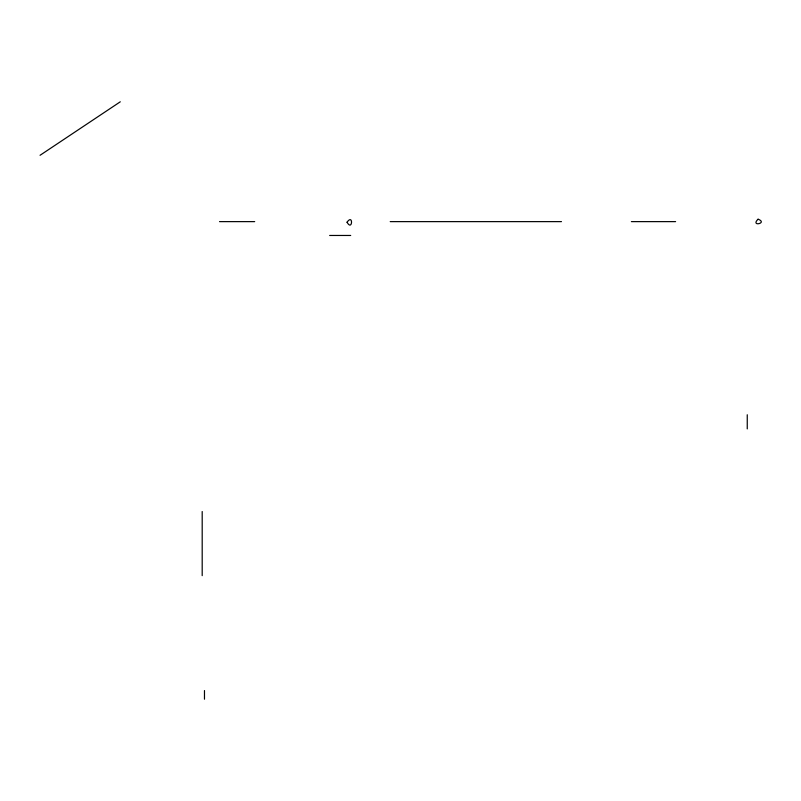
<?xml version="1.0" encoding="UTF-8"?>
<svg xmlns="http://www.w3.org/2000/svg" width="801" height="801" viewBox="0 0 801 801"><rect width="100%" height="100%" fill="white"/><g stroke="black" fill="none" stroke-linecap="round" stroke-linejoin="round"><path stroke-width="1.2" d="M40.05 155.294L120.29 101.797M758.026 219.224C750.086 227.084 768.279 223.139 758.147 219.204M219.514 221.627L254.688 221.627M390.207 221.627L561.491 221.627M631.388 221.627L675.603 221.627M329.652 235.464L350.698 235.464M747.253 414.758L747.253 428.895M204.475 690.552L204.475 699.203M202.192 511.529L202.192 575.649M347.043 222.217C352.47 231.93 353.531 213.096 347.043 222.217"/></g></svg>
